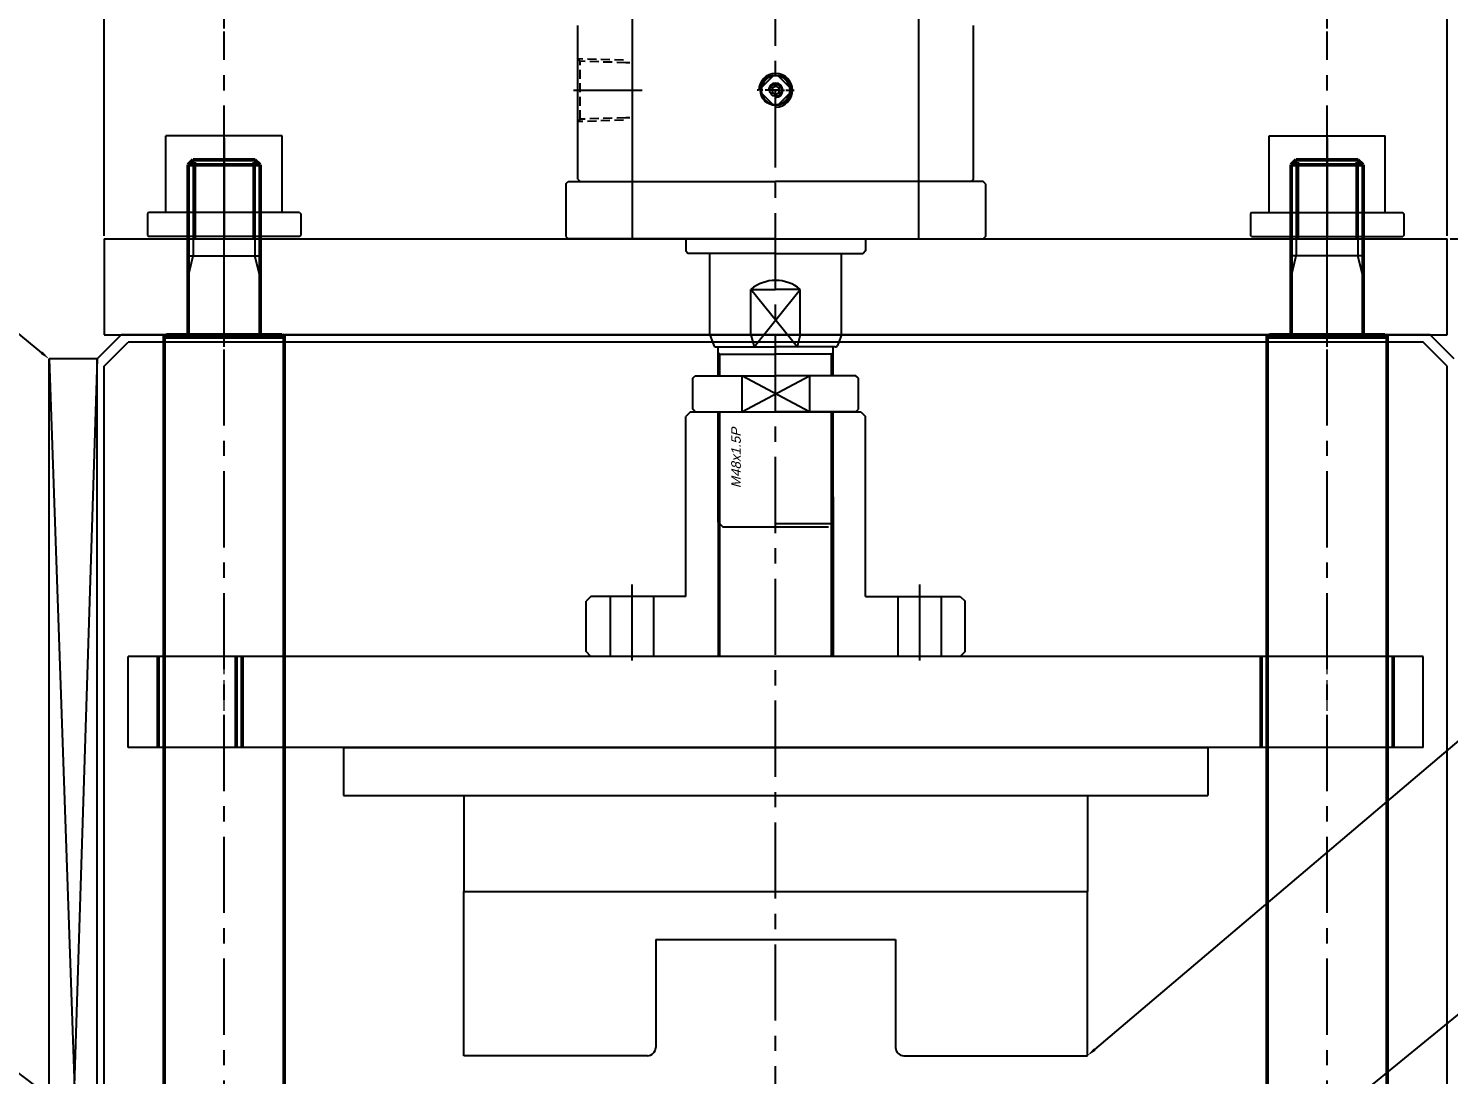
# Model space of a CAD drawing. Header units: millimetres. Extents: x 30636 to 38225, y -21023 to -5848.
# Drawn here: x 36294 to 36887, y -8512 to -8076 of the extents above; entities that cross this region are included whole.
import ezdxf
from ezdxf import colors
from ezdxf.entities.mleader import LeaderData, LeaderLine
from ezdxf.math import Vec2, Vec3

# ---------------------------------------------------------------- set-up
doc = ezdxf.new("R2010")
doc.units = ezdxf.units.MM
for name, pattern in [('CENTER', [50.8, 31.75, -6.35, 6.35, -6.35]), ('CENTER2', [28.575, 19.05, -3.175, 3.175, -3.175]), ('CENTERX2', [20.32, 12.7, -2.54, 2.54, -2.54]), ('HIDDEN', [0.375, 0.25, -0.125])]:
    doc.linetypes.add(name, pattern=pattern)
doc.layers.add('C', color=1, linetype='CENTER2')
for name, color, linetype, lineweight in [('CENTER', 1, 'CENTERX2', 0), ('thread', 3, 'Continuous', 25), ('vis', 1, 'Continuous', 50)]:
    doc.layers.add(name, color=color, linetype=linetype, lineweight=lineweight)
doc.styles.add('ADESK1', font='simplex.shx')
doc.styles.get("Standard").update_dxf_attribs({"font": 'arial.ttf', "oblique": 15, "height": 10})
doc.dimstyles.new('ISO-25', dxfattribs={"dimtxt": 10, "dimasz": 2.5, "dimexe": 1.25, "dimexo": 0.625, "dimtad": 1, "dimtxsty": 'Standard', "dimcen": 2.5, "dimclrd": 1, "dimclre": 1, "dimclrt": 1, "dimadec": 0, "dimazin": 0, "dimtfac": 1, "dimtmove": 0, "dimatfit": 3, "dimfxl": 1, "dimtfillclr": 1, "dimarcsym": 0})

# ---------------------------------------------------------------- blocks, each defined once
blk = doc.blocks.new('*D1131')
at = {"color": 1, "lineweight": -2, "transparency": 16777216}
for p, q in [((36887.32, -8163.98), (37578.74, -8163.98)), ((37576.24, -8168.98), (37576.24, -8792.98)), ((37434.32, -8797.98), (37578.74, -8797.98))]:
    blk.add_line(p, q, dxfattribs=at)
at = {"color": 1, "transparency": 16777216}
for points in [[(37575.41, -8168.98), (37577.07, -8168.98), (37576.24, -8163.98)], [(37575.41, -8792.98), (37577.07, -8792.98), (37576.24, -8797.98)]]:
    blk.add_solid(points, dxfattribs=at)
at = {"layer": 'Defpoints', "color": 0, "transparency": 16777216}
for p in [(36886.07, -8163.98), (37433.07, -8797.98), (37576.24, -8797.98)]:
    blk.add_point(p, dxfattribs=at)
at = {"color": 1, "transparency": 16777216, "insert": (37564.99, -8480.98), "char_height": 20, "attachment_point": 5, "rotation": 90, "style": 'ADESK1'}
blk.add_mtext('634', dxfattribs=at)
blk = doc.blocks.new('*D1133')
at = {"color": 1, "lineweight": -2, "transparency": 16777216}
for p, q in [((36676.77, -7758.98), (37578.74, -7758.98)), ((37576.24, -7763.98), (37576.24, -8158.98)), ((36887.32, -8163.98), (37578.74, -8163.98))]:
    blk.add_line(p, q, dxfattribs=at)
at = {"color": 1, "transparency": 16777216}
for points in [[(37575.41, -7763.98), (37577.07, -7763.98), (37576.24, -7758.98)], [(37575.41, -8158.98), (37577.07, -8158.98), (37576.24, -8163.98)]]:
    blk.add_solid(points, dxfattribs=at)
at = {"layer": 'Defpoints', "color": 0, "transparency": 16777216}
for p in [(36675.52, -7758.98), (36886.07, -8163.98), (37576.24, -8163.98)]:
    blk.add_point(p, dxfattribs=at)
at = {"color": 1, "transparency": 16777216, "insert": (37564.99, -7961.48), "char_height": 20, "attachment_point": 5, "rotation": 90, "style": 'ADESK1'}
blk.add_mtext('405', dxfattribs=at)
blk = doc.blocks.new('*D1137')
at = {"color": 1, "lineweight": -2, "transparency": 16777216}
for p, q in [((36376.07, -8076.17), (36376.07, -7692.02)), ((36836.07, -8076.17), (36836.07, -7692.02)), ((36381.07, -7694.52), (36831.07, -7694.52))]:
    blk.add_line(p, q, dxfattribs=at)
at = {"color": 1, "transparency": 16777216}
for points in [[(36381.07, -7693.69), (36381.07, -7695.36), (36376.07, -7694.52)], [(36831.07, -7693.69), (36831.07, -7695.36), (36836.07, -7694.52)]]:
    blk.add_solid(points, dxfattribs=at)
at = {"layer": 'Defpoints', "color": 0, "transparency": 16777216}
for p in [(36836.07, -7694.52), (36376.07, -8077.42), (36836.07, -8077.42)]:
    blk.add_point(p, dxfattribs=at)
at = {"color": 1, "transparency": 16777216, "insert": (36606.07, -7683.27), "char_height": 20, "attachment_point": 5, "style": 'ADESK1'}
blk.add_mtext('460', dxfattribs=at)
blk = doc.blocks.new('*D1138')
at = {"color": 1, "lineweight": -2, "transparency": 16777216}
for p, q in [((36326.07, -8162.73), (36326.07, -7638.96)), ((36886.07, -8162.73), (36886.07, -7638.96)), ((36331.07, -7641.46), (36881.07, -7641.46))]:
    blk.add_line(p, q, dxfattribs=at)
at = {"color": 1, "transparency": 16777216}
for points in [[(36331.07, -7640.62), (36331.07, -7642.29), (36326.07, -7641.46)], [(36881.07, -7640.62), (36881.07, -7642.29), (36886.07, -7641.46)]]:
    blk.add_solid(points, dxfattribs=at)
at = {"layer": 'Defpoints', "color": 0, "transparency": 16777216}
for p in [(36886.07, -7641.46), (36326.07, -8163.98), (36886.07, -8163.98)]:
    blk.add_point(p, dxfattribs=at)
at = {"color": 1, "transparency": 16777216, "insert": (36606.07, -7630.21), "char_height": 20, "attachment_point": 5, "style": 'ADESK1'}
blk.add_mtext('560', dxfattribs=at)

msp = doc.modelspace()

# ---------------------------------------------------------------- linework, layer by layer
at = {"color": 1, "linetype": 'CENTER'}
for p, q in [((36606.0653, -8743.79799), (36606.0653, -7745.69381)), ((36376.0653, -8902.15238), (36376.0653, -8077.41833)), ((36836.0653, -8902.15238), (36836.0653, -8077.41833)), ((36376.0653, -8168.30351), (36376.0653, -8116.68262)), ((36836.0653, -8168.30351), (36836.0653, -8116.68262)), ((36376.0653, -8208.98138), (36376.0653, -8158.98138)), ((36836.0653, -8208.98138), (36836.0653, -8158.98138)), ((36546.06527, -8307.98138), (36546.06527, -8342.98138)), ((36666.06534, -8307.98138), (36666.06534, -8342.98138))]:
    msp.add_line(p, q, dxfattribs=at)
for p, q in [((36523.5653, -8138.98138), (36523.5653, -8074.98138)), ((36688.5653, -8138.98138), (36688.5653, -8074.98138)), ((36604.87498, -8096.10064), (36600.18456, -8100.79105)), ((36611.94605, -8100.79105), (36607.25563, -8096.10064)), ((36604.87498, -8107.86212), (36600.18456, -8103.17171)), ((36611.94605, -8103.17171), (36607.25563, -8107.86212)), ((36376.0653, -8121.98138), (36376.0653, -8163.98138)), ((36836.0653, -8121.98138), (36836.0653, -8163.98138)), ((36518.5653, -8140.98138), (36519.5653, -8139.98138)), ((36518.5653, -8140.98138), (36518.5653, -8162.98138)), ((36519.5653, -8139.98138), (36606.0653, -8139.98138)), ((36523.5653, -8138.98138), (36524.5653, -8139.98138)), ((36692.5653, -8139.98138), (36606.0653, -8139.98138)), ((36688.5653, -8138.98138), (36687.5653, -8139.98138)), ((36693.5653, -8140.98138), (36692.5653, -8139.98138)), ((36693.5653, -8140.98138), (36693.5653, -8162.98138)), ((36518.5653, -8162.98138), (36519.5653, -8163.98138)), ((36606.0653, -8163.98138), (36519.5653, -8163.98138)), ((36568.5653, -8163.98138), (36568.5653, -8168.98138)), ((36606.0653, -8163.98138), (36692.5653, -8163.98138)), ((36643.5653, -8163.98138), (36643.5653, -8168.98138)), ((36693.5653, -8162.98138), (36692.5653, -8163.98138)), ((36568.5653, -8168.98138), (36569.5653, -8169.98138)), ((36643.5653, -8168.98138), (36642.5653, -8169.98138)), ((36595.76967, -8203.98138), (36597.10942, -8208.98138)), ((36616.36093, -8203.98138), (36615.02119, -8208.98138)), ((36582.0653, -8220.98138), (36582.0653, -8208.98138)), ((36582.8153, -8211.98138), (36582.0653, -8211.30503)), ((36629.3153, -8211.98138), (36630.0653, -8211.30503)), ((36630.0653, -8220.98138), (36630.0653, -8208.98138)), ((36571.5653, -8221.98138), (36572.5653, -8220.98138)), ((36571.5653, -8234.98138), (36571.5653, -8221.98138)), ((36572.5653, -8220.98138), (36606.0653, -8220.98138)), ((36591.99406, -8220.98138), (36591.99406, -8235.98138)), ((36639.5653, -8220.98138), (36606.0653, -8220.98138)), ((36620.13655, -8220.98138), (36620.13655, -8235.98138)), ((36640.5653, -8221.98138), (36639.5653, -8220.98138)), ((36640.5653, -8234.98138), (36640.5653, -8221.98138)), ((36572.5653, -8235.98138), (36571.5653, -8234.98138)), ((36572.5653, -8235.98138), (36606.0653, -8235.98138)), ((36582.0653, -8281.98138), (36582.0653, -8235.98138)), ((36639.5653, -8235.98138), (36606.0653, -8235.98138)), ((36630.0653, -8281.98138), (36630.0653, -8235.98138)), ((36639.5653, -8235.98138), (36640.5653, -8234.98138)), ((36582.0653, -8281.98138), (36584.0653, -8283.98138)), ((36584.0653, -8283.98138), (36628.0653, -8283.98138)), ((36629.3153, -8282.73138), (36606.0653, -8282.73138))]:
    msp.add_line(p, q)
at = {"color": 4, "linetype": 'HIDDEN', "ltscale": 15}
for p, q in [((36542.55326, -8089.48051), (36523.5653, -8088.88714)), ((36524.5653, -8089.91888), (36523.5653, -8088.88714)), ((36543.5653, -8090.51263), (36524.5653, -8089.91888)), ((36524.5653, -8114.04388), (36524.5653, -8089.91888)), ((36545.24694, -8090.48138), (36543.5653, -8090.48138)), ((36524.5653, -8114.04388), (36523.5653, -8115.07562)), ((36543.5653, -8113.45013), (36524.5653, -8114.04388)), ((36545.24694, -8113.48138), (36543.5653, -8113.48138)), ((36542.55326, -8114.48224), (36523.5653, -8115.07562))]:
    msp.add_line(p, q, dxfattribs=at)
at = {"color": 4}
for p, q in [((36351.81659, -8153.00475), (36351.81659, -8121.00475)), ((36400.31402, -8121.00475), (36351.81659, -8121.00475)), ((36400.31402, -8153.00475), (36400.31402, -8121.00475)), ((36811.81659, -8153.00475), (36811.81659, -8121.00475)), ((36811.81659, -8121.00475), (36860.31402, -8121.00475)), ((36860.31402, -8153.00475), (36860.31402, -8121.00475)), ((36344.5653, -8153.00475), (36344.0653, -8153.50475)), ((36407.5653, -8153.00475), (36344.5653, -8153.00475)), ((36407.5653, -8153.00475), (36408.0653, -8153.50475)), ((36804.5653, -8153.00475), (36804.0653, -8153.50475)), ((36804.5653, -8153.00475), (36867.5653, -8153.00475)), ((36867.5653, -8153.00475), (36868.0653, -8153.50475)), ((36344.0653, -8162.50475), (36344.5653, -8163.00475)), ((36407.5653, -8163.00475), (36344.5653, -8163.00475)), ((36407.5653, -8163.00475), (36408.0653, -8162.50475)), ((36804.5653, -8163.00475), (36804.0653, -8162.50475)), ((36804.5653, -8163.00475), (36867.5653, -8163.00475)), ((36868.0653, -8162.50475), (36867.5653, -8163.00475)), ((36323.0653, -8213.98138), (36303.0653, -8213.98138)), ((36303.0653, -8787.98136), (36303.0653, -8213.98138)), ((36303.0653, -8213.98138), (36323.0653, -8787.98136)), ((36323.0653, -8213.98138), (36305.0653, -8787.98136))]:
    msp.add_line(p, q, dxfattribs=at)
at = {"color": 0}
for p, q in [((36363.94095, -8131.98138), (36363.94095, -8163.98138)), ((36388.18966, -8131.98138), (36388.18966, -8163.98138)), ((36823.94095, -8131.98138), (36823.94095, -8163.98138)), ((36848.18966, -8131.98138), (36848.18966, -8163.98138)), ((36582.0653, -8271.48138), (36582.0653, -8337.98138)), ((36630.0653, -8271.48138), (36630.0653, -8337.98138))]:
    msp.add_line(p, q, dxfattribs=at)
at = {"color": 4, "linetype": 'CENTER'}
for p, q in [((36344.0653, -8153.50475), (36344.0653, -8162.50475)), ((36408.0653, -8153.50475), (36408.0653, -8162.50475)), ((36804.0653, -8153.50475), (36804.0653, -8162.50475)), ((36868.0653, -8153.50475), (36868.0653, -8162.50475))]:
    msp.add_line(p, q, dxfattribs=at)
at = {"color": 3}
for p, q in [((36326.0653, -8163.98138), (36326.0653, -8203.98138)), ((36326.0653, -8163.98138), (36886.0653, -8163.98138)), ((36886.0653, -8203.98138), (36886.0653, -8163.98138)), ((36326.0653, -8203.98138), (36886.0653, -8203.98138)), ((36582.8153, -8220.98138), (36582.8153, -8211.98138)), ((36629.3153, -8220.98138), (36629.3153, -8211.98138)), ((36620.13655, -8235.98138), (36591.99406, -8220.98138)), ((36591.99406, -8235.98138), (36620.13655, -8220.98138)), ((36582.8153, -8337.98138), (36582.8153, -8235.98138)), ((36629.3153, -8337.98138), (36629.3153, -8235.98138)), ((36876.0653, -8337.98138), (36336.0653, -8337.98138)), ((36336.0653, -8375.98138), (36336.0653, -8337.98138)), ((36876.0653, -8375.98138), (36876.0653, -8337.98138)), ((36876.0653, -8375.98138), (36336.0653, -8375.98138))]:
    msp.add_line(p, q, dxfattribs=at)
at = {"color": 2}
for p, q in [((36361.0653, -8203.98138), (36361.0653, -8163.98138)), ((36391.0653, -8203.98138), (36391.0653, -8163.98138)), ((36821.0653, -8203.98138), (36821.0653, -8163.98138)), ((36851.0653, -8203.98138), (36851.0653, -8163.98138)), ((36425.86756, -8375.98138), (36425.86756, -8395.98138)), ((36425.86756, -8375.98138), (36786.26305, -8375.98138)), ((36786.26305, -8375.98138), (36786.26305, -8395.98138)), ((36425.86756, -8395.98138), (36786.26305, -8395.98138)), ((36476.0653, -8395.98138), (36476.0653, -8435.98138)), ((36736.0653, -8395.98138), (36736.0653, -8435.98138)), ((36476.0653, -8435.98138), (36736.0653, -8435.98138)), ((36476.0653, -8504.48138), (36476.0653, -8435.98138)), ((36736.0653, -8504.48138), (36736.0653, -8435.98138)), ((36556.0653, -8455.98138), (36656.0653, -8455.98138)), ((36556.0653, -8455.98138), (36556.0653, -8500.98138)), ((36656.0653, -8455.98138), (36656.0653, -8500.98138)), ((36552.5653, -8504.48138), (36476.0653, -8504.48138)), ((36659.5653, -8504.48138), (36736.0653, -8504.48138))]:
    msp.add_line(p, q, dxfattribs=at)
at = {"color": 7}
for p, q in [((36606.0653, -8169.98138), (36569.5653, -8169.98138)), ((36578.5653, -8203.98138), (36578.5653, -8169.98138)), ((36606.0653, -8169.98138), (36642.5653, -8169.98138)), ((36633.5653, -8203.98138), (36633.5653, -8169.98138)), ((36595.76967, -8184.98138), (36606.0653, -8184.98138)), ((36595.76967, -8203.98138), (36595.76967, -8184.98138)), ((36616.36093, -8184.98138), (36606.0653, -8184.98138)), ((36616.36093, -8203.98138), (36616.36093, -8184.98138)), ((36578.5653, -8203.98138), (36580.31386, -8208.35277)), ((36633.5653, -8203.98138), (36631.81675, -8208.35277)), ((36581.24234, -8208.98138), (36606.0653, -8208.98138)), ((36582.8153, -8211.98138), (36606.0653, -8211.98138)), ((36630.88827, -8208.98138), (36606.0653, -8208.98138)), ((36629.3153, -8211.98138), (36606.0653, -8211.98138))]:
    msp.add_line(p, q, dxfattribs=at)
at = {"color": 1}
for p, q in [((36615.02119, -8208.98138), (36595.76967, -8184.98138)), ((36597.10942, -8208.98138), (36616.36093, -8184.98138))]:
    msp.add_line(p, q, dxfattribs=at)
at = {"color": 5}
for p, q in [((36323.0653, -8213.98138), (36333.0653, -8203.98138)), ((36326.0653, -8216.98138), (36336.0653, -8206.98138)), ((36879.0653, -8203.98138), (36333.0653, -8203.98138)), ((36876.0653, -8206.98138), (36336.0653, -8206.98138)), ((36886.0653, -8216.98138), (36876.0653, -8206.98138)), ((36889.0653, -8213.98138), (36879.0653, -8203.98138)), ((36323.0653, -8787.98136), (36323.0653, -8213.98138)), ((36326.0653, -8797.98136), (36326.0653, -8216.98138)), ((36886.0653, -8797.98136), (36886.0653, -8216.98138))]:
    msp.add_line(p, q, dxfattribs=at)
at = {"color": 6}
for p, q in [((36570.56527, -8235.98138), (36568.56527, -8237.98138)), ((36568.56527, -8312.98138), (36568.56527, -8237.98138)), ((36570.56527, -8235.98138), (36641.56534, -8235.98138)), ((36641.56534, -8235.98138), (36643.56534, -8237.98138)), ((36643.56534, -8312.98138), (36643.56534, -8237.98138)), ((36529.06527, -8312.98138), (36527.06527, -8314.98138)), ((36527.06527, -8335.98138), (36527.06527, -8314.98138)), ((36568.56527, -8312.98138), (36529.06527, -8312.98138)), ((36537.06527, -8312.98138), (36537.06527, -8337.98138)), ((36555.06527, -8312.98138), (36555.06527, -8337.98138)), ((36643.56534, -8312.98138), (36683.06534, -8312.98138)), ((36657.06534, -8312.98138), (36657.06534, -8337.98138)), ((36675.06534, -8312.98138), (36675.06534, -8337.98138)), ((36683.06534, -8312.98138), (36685.06534, -8314.98138)), ((36685.06534, -8335.98138), (36685.06534, -8314.98138)), ((36529.06527, -8337.98138), (36527.06527, -8335.98138)), ((36683.68192, -8337.98138), (36529.68185, -8337.98138)), ((36685.06534, -8335.98138), (36683.06534, -8337.98138))]:
    msp.add_line(p, q, dxfattribs=at)
msp.add_lwpolyline([(36604.5653, -8102.8474), (36606.0653, -8103.71343), (36607.5653, -8102.8474), (36607.5653, -8101.11535), (36606.0653, -8100.24933), (36604.5653, -8101.11535)], close=True)
at = {"color": 7}
for points in [[(36578.5653, -8203.98138), (36595.76967, -8203.98138)], [(36633.5653, -8203.98138), (36616.36093, -8203.98138)]]:
    msp.add_lwpolyline(points, dxfattribs=at)
for radius in [6.35, 2.5]:
    msp.add_circle((36606.0653, -8101.98138), radius)
at = {"color": 3}
for radius, start, end in [(7, 90, 180), (7, 270, 90), (3, 270, 180)]:
    msp.add_arc((36606.0653, -8101.98138), radius, start, end, dxfattribs=at)
for start, end in [(90, 270), (270, 90)]:
    msp.add_arc((36606.0653, -8101.98138), 6, start, end)
at = {"color": 7}
for centre, radius, start, end in [((36606.09125, -8197.38823), 16.13893, 90.09210801, 129.75792084), ((36606.03936, -8197.38823), 16.13893, 50.24207916, 89.90789199), ((36581.24234, -8207.98138), 1, 201.80140949, 270), ((36630.88827, -8207.98138), 1, 270, 338.19859051)]:
    msp.add_arc(centre, radius, start, end, dxfattribs=at)
at = {"color": 2}
for centre, start, end in [((36552.5653, -8500.98138), 270, 0), ((36659.5653, -8500.98138), 180, 270)]:
    msp.add_arc(centre, 3.5, start, end, dxfattribs=at)
at = {"layer": 'C', "ltscale": 25}
for p, q in [((36546.3653, -8163.98138), (36546.3653, -7751.82858)), ((36665.7653, -8163.98138), (36665.7653, -7750.99031))]:
    msp.add_line(p, q, dxfattribs=at)
at = {"layer": 'C', "ltscale": 15}
msp.add_line((36521.7855, -8101.98138), (36550.41082, -8101.98138), dxfattribs=at)
at = {"layer": 'C', "ltscale": 0.3}
msp.add_line((36607.44387, -8101.98138), (36598.30812, -8101.98138), dxfattribs=at)
at = {"layer": 'C', "ltscale": 0.1}
msp.add_line((36604.68674, -8101.98138), (36613.82249, -8101.98138), dxfattribs=at)
at = {"layer": 'CENTER'}
for p, q in [((36376.0653, -8380.98138), (36376.0653, -8332.98138)), ((36836.0653, -8380.98138), (36836.0653, -8332.98138))]:
    msp.add_line(p, q, dxfattribs=at)
at = {"layer": 'thread'}
for p, q in [((36363.2123, -8130.98138), (36363.2123, -8170.98138)), ((36388.9183, -8130.98138), (36388.9183, -8170.98138)), ((36823.2123, -8130.98138), (36823.2123, -8170.98138)), ((36848.9183, -8130.98138), (36848.9183, -8170.98138)), ((36361.0653, -8179.73138), (36363.2123, -8170.98138)), ((36361.0653, -8170.98138), (36391.0653, -8170.98138)), ((36391.0653, -8179.73138), (36388.9183, -8170.98138)), ((36851.0653, -8170.98138), (36821.0653, -8170.98138)), ((36821.0653, -8179.73138), (36823.2123, -8170.98138)), ((36851.0653, -8179.73138), (36848.9183, -8170.98138))]:
    msp.add_line(p, q, dxfattribs=at)
at = {"layer": 'vis'}
for p, q in [((36363.2123, -8130.98138), (36361.0653, -8133.12838)), ((36388.9183, -8130.98138), (36363.2123, -8130.98138)), ((36391.0653, -8133.12838), (36388.9183, -8130.98138)), ((36821.0653, -8133.12838), (36823.2123, -8130.98138)), ((36823.2123, -8130.98138), (36848.9183, -8130.98138)), ((36848.9183, -8130.98138), (36851.0653, -8133.12838)), ((36361.0653, -8133.12838), (36361.0653, -8203.48138)), ((36391.0653, -8133.12838), (36361.0653, -8133.12838)), ((36391.0653, -8203.48138), (36391.0653, -8133.12838)), ((36821.0653, -8203.48138), (36821.0653, -8133.12838)), ((36821.0653, -8133.12838), (36851.0653, -8133.12838)), ((36851.0653, -8133.12838), (36851.0653, -8203.48138)), ((36352.0653, -8203.98138), (36351.0653, -8204.98138)), ((36351.0653, -8203.98138), (36351.0653, -8797.98136)), ((36401.0653, -8204.98138), (36351.0653, -8204.98138)), ((36400.0653, -8203.98138), (36352.0653, -8203.98138)), ((36401.0653, -8204.98138), (36400.0653, -8203.98138)), ((36401.0653, -8797.98136), (36401.0653, -8203.98138)), ((36811.0653, -8204.98138), (36812.0653, -8203.98138)), ((36811.0653, -8797.98136), (36811.0653, -8203.98138)), ((36811.0653, -8204.98138), (36861.0653, -8204.98138)), ((36812.0653, -8203.98138), (36860.0653, -8203.98138)), ((36860.0653, -8203.98138), (36861.0653, -8204.98138)), ((36861.0653, -8203.98138), (36861.0653, -8797.98136))]:
    msp.add_line(p, q, dxfattribs=at)
at = {"layer": 'vis', "color": 2}
for p, q in [((36348.5653, -8375.98138), (36348.5653, -8337.98138)), ((36351.0653, -8375.98138), (36351.0653, -8337.98138)), ((36381.0653, -8375.98138), (36381.0653, -8337.98138)), ((36383.5653, -8375.98138), (36383.5653, -8337.98138)), ((36808.5653, -8375.98138), (36808.5653, -8337.98138)), ((36811.0653, -8375.98138), (36811.0653, -8337.98138)), ((36861.0653, -8375.98138), (36861.0653, -8337.98138)), ((36863.5653, -8375.98138), (36863.5653, -8337.98138))]:
    msp.add_line(p, q, dxfattribs=at)

# ---------------------------------------------------------------- texts
at = {"color": 0, "insert": (36587.5345, -8267.88148), "char_height": 4, "attachment_point": 1, "rotation": 90}
msp.add_mtext('M48x1.5P', dxfattribs=at)

# ---------------------------------------------------------------- dimensions: what is measured, and where the dimension line sits
for base, p1, p2, picture, middle in [((36886.0653, -7641.45816), (36326.0653, -8163.98138), (36886.0653, -8163.98138), '*D1138', (36606.0653, -7630.20816)), ((36836.0653, -7694.52366), (36376.0653, -8077.41833), (36836.0653, -8077.41833), '*D1137', (36606.0653, -7683.27366))]:
    dim = msp.add_linear_dim(base=base, p1=p1, p2=p2, dimstyle='ISO-25', override={"dimscale": 2, "dimdec": 4, "dimtxsty": 'ADESK1', "dimadec": 4, "dimtdec": 4})
    dim.commit()
    dim.dimension.update_dxf_attribs({"geometry": picture, "text_midpoint": middle})
for base, p1, p2, picture, middle in [((37576.24155, -8163.98138), (36675.5153, -7758.98138), (36886.0653, -8163.98138), '*D1133', (37564.99155, -7961.48138)), ((37576.24155, -8797.98136), (36886.0653, -8163.98138), (37433.0653, -8797.98136), '*D1131', (37564.99155, -8480.98137))]:
    dim = msp.add_linear_dim(base=base, p1=p1, p2=p2, angle=90, dimstyle='ISO-25', override={"dimscale": 2, "dimdec": 4, "dimtxsty": 'ADESK1', "dimadec": 4, "dimtdec": 4})
    dim.commit()
    dim.dimension.update_dxf_attribs({"geometry": picture, "text_midpoint": middle})

# ---------------------------------------------------------------- leaders
ml = msp.add_multileader_mtext('Standard')
ml.set_content('Door', color=256)
ml.set_leader_properties()
ml.build(insert=Vec2(0, 0))
ctx = ml.context
ctx.base_point, ctx.char_height, ctx.plane_origin = Vec3(36079.34192, -8078.90073), 15, Vec3(36303.0653, -8213.98138)
ctx.text_align_type = 2
notes = []
notes.append((ctx, [(0, (1, 1, 0), (36139.45052, -8078.90073), (-1, 0), 8, [(0, [(36303.0653, -8213.98138)], 0, [])])]))
ctx.mtext.insert, ctx.mtext.alignment, ctx.mtext.flow_direction = Vec3(36129.45052, -8071.27794), 3, 5
ml = msp.add_multileader_mtext('Standard')
ml.set_content('{\\fGulim|b0|i0|c129|p50;상측금형}', color=256)
ml.set_leader_properties()
ml.build(insert=Vec2(0, 0))
ctx = ml.context
ctx.base_point, ctx.char_height, ctx.plane_origin = Vec3(37035.15469, -8257.69601), 15, Vec3(36736.0653, -8504.48138)
notes.append((ctx, [(0, (1, 1, 0), (37027.15469, -8257.69601), (1, 0), 8, [(0, [(36736.0653, -8504.48138)], 0, [])])]))
ctx.mtext.insert, ctx.mtext.flow_direction = Vec3(37037.15469, -8249.66671), 5
ml = msp.add_multileader_mtext('Standard')
ml.set_content(' Plate {\\fGulim|b0|i0|c129|p50;지지대}', color=256)
ml.set_leader_properties()
ml.build(insert=Vec2(0, 0))
ctx = ml.context
ctx.base_point, ctx.char_height, ctx.plane_origin = Vec3(37022.85773, -8385.73631), 15, Vec3(36776.0653, -8580.98138)
notes.append((ctx, [(0, (1, 1, 0), (37014.85773, -8385.73631), (1, 0), 8, [(0, [(36776.0653, -8580.98138)], 0, [])])]))
ctx.mtext.insert, ctx.mtext.flow_direction = Vec3(37024.85773, -8377.72699), 5
ml = msp.add_multileader_mtext('Standard')
ml.set_content('Plate Support Spring', color=256)
ml.set_leader_properties()
ml.build(insert=Vec2(0, 0))
ctx = ml.context
ctx.base_point, ctx.char_height, ctx.plane_origin = Vec3(35980.56252, -8433.91939), 15, Vec3(36437.5653, -8622.48138)
ctx.text_align_type = 2
notes.append((ctx, [(0, (1, 1, 0), (36187.005, -8433.91939), (-1, 0), 8, [(0, [(36437.5653, -8622.48138)], 0, [])])]))
ctx.mtext.insert, ctx.mtext.alignment, ctx.mtext.flow_direction = Vec3(36177.005, -8424.21441), 3, 5
for ctx, leaders in notes:
    for number, flags, end, landing, length, lines in leaders:
        leader = LeaderData()
        leader.index, (leader.has_last_leader_line, leader.has_dogleg_vector, leader.attachment_direction) = number, flags
        leader.last_leader_point, leader.dogleg_vector, leader.dogleg_length = Vec3(end), Vec3(landing), length
        for number, points, colour, breaks in lines:
            line = LeaderLine()
            line.index, line.vertices, line.color, line.breaks = number, Vec3.list(points), colors.encode_raw_color(colour), breaks
            leader.lines.append(line)
        ctx.leaders.append(leader)

doc.saveas('drawing.dxf')
